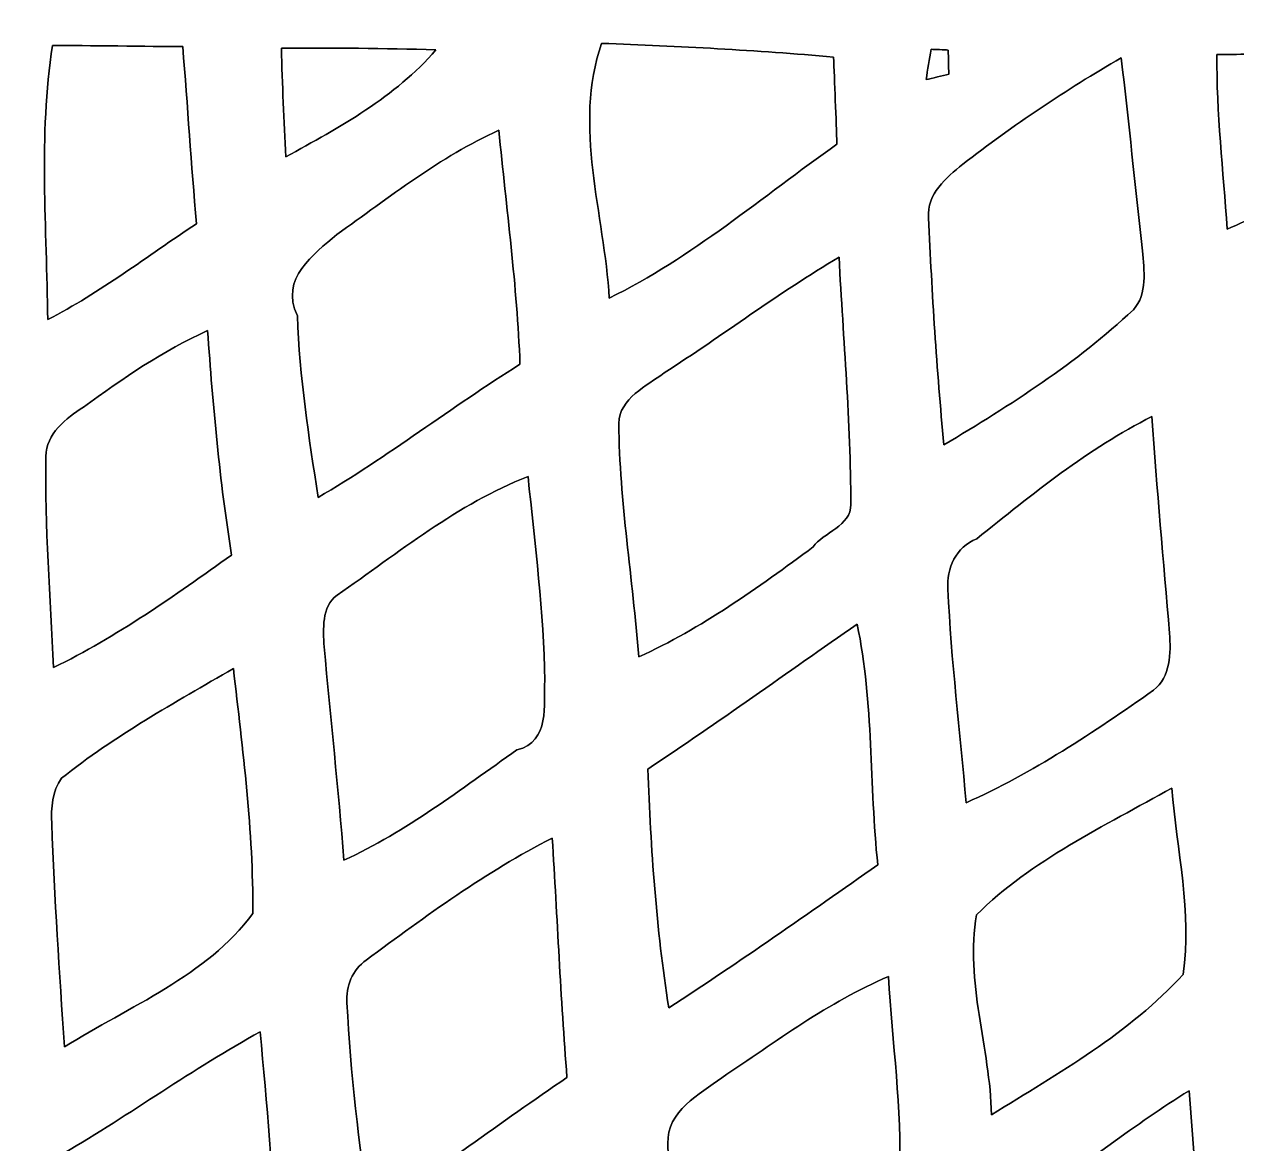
# Model space of a CAD drawing. Header units: centimetres. Extents: x -16.8 to 16.8, y -16.7 to 16.7.
# Drawn here: x -0.87 to 4.35, y -2.2 to 2.62 of the extents above; entities that cross this region are included whole.
import ezdxf

# ---------------------------------------------------------------- set-up
doc = ezdxf.new("R2010")
doc.units = ezdxf.units.CM
doc.header["$MEASUREMENT"] = 0
doc.layers.add('Layer 1', color=7, linetype='Continuous')

msp = doc.modelspace()

# ---------------------------------------------------------------- linework, layer by layer
at = {"layer": 'Layer 1', "color": 7}
for points, knots in [([(-16.77458, 16.66875), (-16.77458, 16.66875), (16.77458, 16.66875), (16.77458, 16.66875), (16.77458, 16.66875), (16.77458, 16.66875), (16.77458, -16.66875), (16.77458, -16.66875), (16.77458, -16.66875), (16.77458, -16.66875), (-16.77458, -16.66875), (-16.77458, -16.66875), (-16.77458, -16.66875), (-16.77458, -16.66875), (-16.77458, 16.66875), (-16.77458, 16.66875), (-16.77458, 16.66875), (-16.77458, 16.66875), (-16.77458, 16.66875), (-16.77458, 16.66875)], [0, 0, 0, 0, 0.1666667, 0.1666667, 0.1666667, 0.1666667, 0.3333333, 0.3333333, 0.3333333, 0.3333333, 0.5, 0.5, 0.5, 0.5, 0.6666667, 0.6666667, 0.6666667, 0.6666667, 1, 1, 1, 1]), ([(0.54645, 15.72084), (0.42369, 15.24459), (0.43004, 14.74505), (0.34255, 14.26175), (0.34255, 14.26175), (-0.21449, 14.19013), (-0.77611, 14.1545), (-1.33033, 14.06419), (-1.33033, 14.06419), (-1.44851, 14.05819), (-1.48978, 13.93578), (-1.53882, 13.84935), (-1.53882, 13.84935), (-0.9525, 13.70295), (-0.35348, 13.56642), (0.16863, 13.24681), (0.16863, 13.24681), (0.02716, 12.7448), (-0.12241, 12.24351), (-0.33338, 11.76514), (-0.33338, 11.76514), (-0.28434, 11.71363), (-0.2346, 11.66283), (-0.18415, 11.61203), (-0.18415, 11.61203), (0.08784, 11.75491), (0.26, 12.0202), (0.51929, 12.17718), (0.51929, 12.17718), (0.41839, 11.91154), (0.22578, 11.69635), (0.08114, 11.45505), (0.08114, 11.45505), (-1.37442, 9.11542), (-2.83739, 6.78004), (-4.30036, 4.445), (-4.30036, 4.445), (-4.66831, 3.81071), (-5.09693, 3.21134), (-5.44124, 2.56434), (-5.44124, 2.56434), (-4.0386, 2.54035), (-2.63631, 2.50931), (-1.23331, 2.52271), (-1.23331, 2.52271), (-1.35996, 2.37314), (-1.49789, 2.23308), (-1.64359, 2.10185), (-1.64359, 2.10185), (-3.40889, 0.5013), (-5.1816, -1.09079), (-6.94231, -2.69663), (-6.94231, -2.69663), (-6.93455, -2.71815), (-6.91903, -2.76119), (-6.91127, -2.78271), (-6.91127, -2.78271), (-6.23006, -2.95275), (-5.55202, -3.13619), (-4.87468, -3.3214), (-4.87468, -3.3214), (-4.30989, -3.48298), (-3.73345, -3.60468), (-3.17676, -3.79448), (-3.17676, -3.79448), (-4.68171, -6.23958), (-6.21594, -8.66669), (-7.73677, -11.10192), (-7.73677, -11.10192), (-7.91422, -11.3919), (-8.11071, -11.67271), (-8.25747, -11.98033), (-8.25747, -11.98033), (-6.81637, -11.97681), (-5.37457, -11.97822), (-3.93347, -11.97434), (-3.93347, -11.97434), (-2.75802, -11.92636), (-1.58186, -11.94188), (-0.40569, -11.94329), (-0.40569, -11.94329), (-0.20179, -13.41931), (0.00035, -14.89569), (0.18944, -16.37383), (0.18944, -16.37383), (0.71014, -16.3957), (1.22731, -16.3135), (1.74202, -16.24647), (1.74202, -16.24647), (1.94381, -14.80185), (2.08597, -13.34876), (2.29588, -11.90519), (2.29588, -11.90519), (3.15948, -11.90202), (4.02308, -11.91683), (4.88632, -11.89849), (4.88632, -11.89849), (6.21065, -11.83852), (7.5371, -11.89249), (8.86213, -11.86286), (8.86213, -11.86286), (8.7697, -11.64237), (8.65717, -11.43141), (8.52029, -11.23562), (8.52029, -11.23562), (7.47677, -9.66152), (6.39092, -8.11601), (5.35129, -6.53944), (5.35129, -6.53944), (5.23452, -6.35106), (5.09446, -6.17679), (5.00239, -5.97464), (5.00239, -5.97464), (5.91926, -6.16021), (6.80156, -6.49217), (7.72301, -6.65868), (7.72301, -6.65868), (7.63764, -6.30414), (7.50358, -5.96371), (7.4041, -5.61375), (7.4041, -5.61375), (6.94831, -4.26508), (6.52392, -2.90618), (6.06354, -1.55893), (6.06354, -1.55893), (5.63986, -0.20849), (5.16431, 1.12607), (4.76179, 2.4832), (4.76179, 2.4832), (5.70336, 2.49555), (6.64492, 2.48391), (7.58649, 2.47615), (7.58649, 2.47615), (6.8005, 3.80436), (5.95277, 5.09552), (5.13397, 6.40362), (5.13397, 6.40362), (3.86292, 8.40246), (2.58974, 10.39989), (1.32821, 12.40472), (1.32821, 12.40472), (1.29117, 12.46646), (1.264, 12.53349), (1.23719, 12.59981), (1.23719, 12.59981), (1.54799, 12.45517), (1.73214, 12.14508), (1.97944, 11.92071), (1.97944, 11.92071), (2.03235, 11.96622), (2.08562, 12.01208), (2.13889, 12.05759), (2.13889, 12.05759), (2.04399, 12.39273), (1.92758, 12.72187), (1.78294, 13.03867), (1.78294, 13.03867), (1.72755, 13.18084), (1.64571, 13.31912), (1.65417, 13.47752), (1.65417, 13.47752), (1.9237, 13.85817), (2.37137, 14.03315), (2.74567, 14.28679), (2.74567, 14.28679), (2.76931, 14.33936), (2.81623, 14.44413), (2.83986, 14.4967), (2.83986, 14.4967), (2.29341, 14.48964), (1.76036, 14.32066), (1.21144, 14.32983), (1.21144, 14.32983), (1.03364, 14.69496), (0.90205, 15.07949), (0.78528, 15.46754), (0.78528, 15.46754), (0.75318, 15.58749), (0.64347, 15.65698), (0.54645, 15.72084)], [0, 0, 0, 0, 0.0217391, 0.0217391, 0.0217391, 0.0217391, 0.0434783, 0.0434783, 0.0434783, 0.0434783, 0.0652174, 0.0652174, 0.0652174, 0.0652174, 0.0869565, 0.0869565, 0.0869565, 0.0869565, 0.1086957, 0.1086957, 0.1086957, 0.1086957, 0.1304348, 0.1304348, 0.1304348, 0.1304348, 0.1521739, 0.1521739, 0.1521739, 0.1521739, 0.173913, 0.173913, 0.173913, 0.173913, 0.1956522, 0.1956522, 0.1956522, 0.1956522, 0.2173913, 0.2173913, 0.2173913, 0.2173913, 0.2391304, 0.2391304, 0.2391304, 0.2391304, 0.2608696, 0.2608696, 0.2608696, 0.2608696, 0.2826087, 0.2826087, 0.2826087, 0.2826087, 0.3043478, 0.3043478, 0.3043478, 0.3043478, 0.326087, 0.326087, 0.326087, 0.326087, 0.3478261, 0.3478261, 0.3478261, 0.3478261, 0.3695652, 0.3695652, 0.3695652, 0.3695652, 0.3913043, 0.3913043, 0.3913043, 0.3913043, 0.4130435, 0.4130435, 0.4130435, 0.4130435, 0.4347826, 0.4347826, 0.4347826, 0.4347826, 0.4565217, 0.4565217, 0.4565217, 0.4565217, 0.4782609, 0.4782609, 0.4782609, 0.4782609, 0.5, 0.5, 0.5, 0.5, 0.5217391, 0.5217391, 0.5217391, 0.5217391, 0.5434783, 0.5434783, 0.5434783, 0.5434783, 0.5652174, 0.5652174, 0.5652174, 0.5652174, 0.5869565, 0.5869565, 0.5869565, 0.5869565, 0.6086957, 0.6086957, 0.6086957, 0.6086957, 0.6304348, 0.6304348, 0.6304348, 0.6304348, 0.6521739, 0.6521739, 0.6521739, 0.6521739, 0.673913, 0.673913, 0.673913, 0.673913, 0.6956522, 0.6956522, 0.6956522, 0.6956522, 0.7173913, 0.7173913, 0.7173913, 0.7173913, 0.7391304, 0.7391304, 0.7391304, 0.7391304, 0.7608696, 0.7608696, 0.7608696, 0.7608696, 0.7826087, 0.7826087, 0.7826087, 0.7826087, 0.8043478, 0.8043478, 0.8043478, 0.8043478, 0.826087, 0.826087, 0.826087, 0.826087, 0.8478261, 0.8478261, 0.8478261, 0.8478261, 0.8695652, 0.8695652, 0.8695652, 0.8695652, 0.8913043, 0.8913043, 0.8913043, 0.8913043, 0.9130435, 0.9130435, 0.9130435, 0.9130435, 0.9347826, 0.9347826, 0.9347826, 0.9347826, 0.9565217, 0.9565217, 0.9565217, 0.9565217, 1, 1, 1, 1]), ([(-0.7493, 2.52589), (-0.60925, 2.52448), (-0.32879, 2.52166), (-0.18874, 2.52024), (-0.18874, 2.52024), (-0.16792, 2.26624), (-0.1524, 2.01154), (-0.12947, 1.75754), (-0.12947, 1.75754), (-0.34184, 1.61784), (-0.54398, 1.46085), (-0.77047, 1.34479), (-0.77047, 1.34479), (-0.77399, 1.73743), (-0.81068, 2.13572), (-0.7493, 2.52589)], [0, 0, 0, 0, 0.2, 0.2, 0.2, 0.2, 0.4, 0.4, 0.4, 0.4, 0.6, 0.6, 0.6, 0.6, 1, 1, 1, 1]), ([(0.23601, 2.51319), (0.45755, 2.51495), (0.6798, 2.51389), (0.9017, 2.50613), (0.9017, 2.50613), (0.72672, 2.30399), (0.48613, 2.17205), (0.25471, 2.04541), (0.25471, 2.04541), (0.24624, 2.20169), (0.24059, 2.35726), (0.23601, 2.51319)], [0, 0, 0, 0, 0.25, 0.25, 0.25, 0.25, 0.5, 0.5, 0.5, 0.5, 1, 1, 1, 1]), ([(1.61502, 2.53436), (1.94839, 2.52201), (2.28177, 2.50508), (2.61444, 2.47544), (2.61444, 2.47544), (2.61796, 2.38196), (2.62537, 2.19463), (2.6289, 2.10079), (2.6289, 2.10079), (2.30787, 1.87254), (2.00272, 1.61255), (1.64818, 1.43686), (1.64818, 1.43686), (1.62736, 1.7974), (1.49154, 2.18017), (1.61502, 2.53436)], [0, 0, 0, 0, 0.2, 0.2, 0.2, 0.2, 0.4, 0.4, 0.4, 0.4, 0.6, 0.6, 0.6, 0.6, 1, 1, 1, 1]), ([(3.03424, 2.50896), (3.05259, 2.50825), (3.08963, 2.50649), (3.10797, 2.50578), (3.10797, 2.50578), (3.10868, 2.47121), (3.10938, 2.43664), (3.11044, 2.40136), (3.11044, 2.40136), (3.0861, 2.39571), (3.03742, 2.38407), (3.01272, 2.37808), (3.01272, 2.37808), (3.01943, 2.42182), (3.02683, 2.46556), (3.03424, 2.50896)], [0, 0, 0, 0, 0.2, 0.2, 0.2, 0.2, 0.4, 0.4, 0.4, 0.4, 0.6, 0.6, 0.6, 0.6, 1, 1, 1, 1]), ([(3.17041, 2.01366), (3.38702, 2.18122), (3.61491, 2.33539), (3.85304, 2.47156), (3.85304, 2.47156), (3.88691, 2.19534), (3.91231, 1.91805), (3.94476, 1.64147), (3.94476, 1.64147), (3.95111, 1.55646), (3.96769, 1.45662), (3.90525, 1.38712), (3.90525, 1.38712), (3.66077, 1.15782), (3.37644, 0.97614), (3.08928, 0.80539), (3.08928, 0.80539), (3.05894, 1.13101), (3.03706, 1.45697), (3.02366, 1.78364), (3.02366, 1.78364), (3.01413, 1.88489), (3.10021, 1.95615), (3.17041, 2.01366)], [0, 0, 0, 0, 0.1428571, 0.1428571, 0.1428571, 0.1428571, 0.2857143, 0.2857143, 0.2857143, 0.2857143, 0.4285714, 0.4285714, 0.4285714, 0.4285714, 0.5714286, 0.5714286, 0.5714286, 0.5714286, 0.7142857, 0.7142857, 0.7142857, 0.7142857, 1, 1, 1, 1]), ([(4.26473, 2.48673), (4.29789, 2.48673), (4.36457, 2.48708), (4.39808, 2.48744), (4.39808, 2.48744), (4.46828, 2.28565), (4.53531, 2.0828), (4.59422, 1.87678), (4.59422, 1.87678), (4.50074, 1.82633), (4.40725, 1.77624), (4.30953, 1.73461), (4.30953, 1.73461), (4.29189, 1.98543), (4.26367, 2.23555), (4.26473, 2.48673)], [0, 0, 0, 0, 0.2, 0.2, 0.2, 0.2, 0.4, 0.4, 0.4, 0.4, 0.6, 0.6, 0.6, 0.6, 1, 1, 1, 1]), ([(0.47449, 1.71097), (0.69991, 1.87043), (0.91899, 2.04611), (1.17263, 2.16006), (1.17263, 2.16006), (1.20544, 1.82457), (1.25095, 1.48943), (1.26365, 1.15217), (1.26365, 1.15217), (0.96943, 0.96802), (0.69391, 0.75459), (0.39441, 0.57856), (0.39441, 0.57856), (0.35419, 0.8382), (0.31468, 1.09855), (0.3048, 1.36102), (0.3048, 1.36102), (0.22789, 1.52435), (0.375, 1.62419), (0.47449, 1.71097)], [0, 0, 0, 0, 0.1666667, 0.1666667, 0.1666667, 0.1666667, 0.3333333, 0.3333333, 0.3333333, 0.3333333, 0.5, 0.5, 0.5, 0.5, 0.6666667, 0.6666667, 0.6666667, 0.6666667, 1, 1, 1, 1]), ([(1.88419, 1.11478), (2.13748, 1.27706), (2.37807, 1.4605), (2.63772, 1.61325), (2.63772, 1.61325), (2.65642, 1.25871), (2.68746, 0.90382), (2.68887, 0.54857), (2.68887, 0.54857), (2.69028, 0.45614), (2.56857, 0.42721), (2.52659, 0.36583), (2.52659, 0.36583), (2.28882, 0.1905), (2.04576, 0.01446), (1.77553, -0.1076), (1.77553, -0.1076), (1.74872, 0.22754), (1.69333, 0.56056), (1.68875, 0.89711), (1.68875, 0.89711), (1.69157, 1.00542), (1.81116, 1.0601), (1.88419, 1.11478)], [0, 0, 0, 0, 0.1428571, 0.1428571, 0.1428571, 0.1428571, 0.2857143, 0.2857143, 0.2857143, 0.2857143, 0.4285714, 0.4285714, 0.4285714, 0.4285714, 0.5714286, 0.5714286, 0.5714286, 0.5714286, 0.7142857, 0.7142857, 0.7142857, 0.7142857, 1, 1, 1, 1]), ([(-0.6163, 0.96767), (-0.44626, 1.09008), (-0.2734, 1.21214), (-0.08149, 1.29752), (-0.08149, 1.29752), (-0.05927, 0.97437), (-0.02963, 0.65123), (0.02152, 0.33091), (0.02152, 0.33091), (-0.22472, 0.15558), (-0.47272, -0.02187), (-0.74577, -0.15381), (-0.74577, -0.15381), (-0.75777, 0.14958), (-0.78387, 0.45226), (-0.77823, 0.75565), (-0.77823, 0.75565), (-0.77823, 0.85302), (-0.69003, 0.9211), (-0.6163, 0.96767)], [0, 0, 0, 0, 0.1666667, 0.1666667, 0.1666667, 0.1666667, 0.3333333, 0.3333333, 0.3333333, 0.3333333, 0.5, 0.5, 0.5, 0.5, 0.6666667, 0.6666667, 0.6666667, 0.6666667, 1, 1, 1, 1]), ([(3.23074, 0.40111), (3.47027, 0.59231), (3.71016, 0.78916), (3.98533, 0.92745), (3.98533, 0.92745), (4.00614, 0.61595), (4.03507, 0.3048), (4.06118, -0.00635), (4.06118, -0.00635), (4.06682, -0.09137), (4.06682, -0.19403), (3.99239, -0.25153), (3.99239, -0.25153), (3.73521, -0.43074), (3.47239, -0.60889), (3.18488, -0.73625), (3.18488, -0.73625), (3.15912, -0.42933), (3.12032, -0.12312), (3.10656, 0.18415), (3.10656, 0.18415), (3.10056, 0.27234), (3.14078, 0.36548), (3.23074, 0.40111)], [0, 0, 0, 0, 0.1428571, 0.1428571, 0.1428571, 0.1428571, 0.2857143, 0.2857143, 0.2857143, 0.2857143, 0.4285714, 0.4285714, 0.4285714, 0.4285714, 0.5714286, 0.5714286, 0.5714286, 0.5714286, 0.7142857, 0.7142857, 0.7142857, 0.7142857, 1, 1, 1, 1]), ([(0.4759, 0.15769), (0.74013, 0.34043), (0.99589, 0.55104), (1.29822, 0.66887), (1.29822, 0.66887), (1.32821, 0.37677), (1.3656, 0.08431), (1.37089, -0.2099), (1.37089, -0.2099), (1.36349, -0.31044), (1.39559, -0.47343), (1.2506, -0.50835), (1.2506, -0.50835), (1.00965, -0.67698), (0.77364, -0.86007), (0.50518, -0.98354), (0.50518, -0.98354), (0.48119, -0.67663), (0.44803, -0.37042), (0.42016, -0.06385), (0.42016, -0.06385), (0.41663, 0.01164), (0.40781, 0.10619), (0.4759, 0.15769)], [0, 0, 0, 0, 0.1428571, 0.1428571, 0.1428571, 0.1428571, 0.2857143, 0.2857143, 0.2857143, 0.2857143, 0.4285714, 0.4285714, 0.4285714, 0.4285714, 0.5714286, 0.5714286, 0.5714286, 0.5714286, 0.7142857, 0.7142857, 0.7142857, 0.7142857, 1, 1, 1, 1]), ([(1.81398, -0.5909), (2.11914, -0.38947), (2.41512, -0.17498), (2.71568, 0.03316), (2.71568, 0.03316), (2.78765, -0.30727), (2.76754, -0.65899), (2.80458, -1.00365), (2.80458, -1.00365), (2.50684, -1.21214), (2.2098, -1.42134), (1.90465, -1.6189), (1.90465, -1.6189), (1.85067, -1.27882), (1.82704, -0.93451), (1.81398, -0.5909)], [0, 0, 0, 0, 0.2, 0.2, 0.2, 0.2, 0.4, 0.4, 0.4, 0.4, 0.6, 0.6, 0.6, 0.6, 1, 1, 1, 1]), ([(-0.71049, -0.63077), (-0.48154, -0.44732), (-0.22366, -0.30515), (0.02928, -0.15804), (0.02928, -0.15804), (0.06985, -0.50835), (0.11536, -0.85937), (0.11324, -1.2125), (0.11324, -1.2125), (-0.08643, -1.48308), (-0.41839, -1.61219), (-0.6985, -1.78752), (-0.6985, -1.78752), (-0.71931, -1.46685), (-0.74119, -1.14688), (-0.75318, -0.82585), (-0.75318, -0.82585), (-0.7553, -0.75883), (-0.75248, -0.68651), (-0.71049, -0.63077)], [0, 0, 0, 0, 0.1666667, 0.1666667, 0.1666667, 0.1666667, 0.3333333, 0.3333333, 0.3333333, 0.3333333, 0.5, 0.5, 0.5, 0.5, 0.6666667, 0.6666667, 0.6666667, 0.6666667, 1, 1, 1, 1]), ([(3.22968, -1.21849), (3.46639, -0.9839), (3.78072, -0.83608), (4.07106, -0.67275), (4.07106, -0.67275), (4.09187, -0.93804), (4.15854, -1.21109), (4.11939, -1.47532), (4.11939, -1.47532), (3.89008, -1.72755), (3.58246, -1.90112), (3.29424, -2.07963), (3.29424, -2.07963), (3.2893, -1.79458), (3.17888, -1.50248), (3.22968, -1.21849)], [0, 0, 0, 0, 0.2, 0.2, 0.2, 0.2, 0.4, 0.4, 0.4, 0.4, 0.6, 0.6, 0.6, 0.6, 1, 1, 1, 1]), ([(0.60149, -1.41358), (0.8576, -1.22379), (1.11795, -1.03329), (1.40264, -0.88794), (1.40264, -0.88794), (1.42416, -1.23119), (1.43898, -1.57551), (1.46579, -1.91911), (1.46579, -1.91911), (1.18145, -2.11243), (0.9077, -2.32093), (0.61701, -2.50472), (0.61701, -2.50472), (0.56903, -2.20486), (0.5334, -1.90183), (0.51858, -1.59844), (0.51858, -1.59844), (0.51259, -1.52682), (0.54257, -1.45556), (0.60149, -1.41358)], [0, 0, 0, 0, 0.1666667, 0.1666667, 0.1666667, 0.1666667, 0.3333333, 0.3333333, 0.3333333, 0.3333333, 0.5, 0.5, 0.5, 0.5, 0.6666667, 0.6666667, 0.6666667, 0.6666667, 1, 1, 1, 1]), ([(2.13254, -1.92017), (2.36537, -1.76601), (2.59151, -1.59385), (2.85044, -1.48449), (2.85044, -1.48449), (2.86738, -1.76883), (2.90901, -2.05423), (2.89807, -2.33962), (2.89807, -2.33962), (2.67123, -2.65889), (2.30505, -2.84057), (1.98437, -3.05329), (1.98437, -3.05329), (1.95263, -2.77072), (1.905, -2.48814), (1.90077, -2.20345), (1.90077, -2.20345), (1.89406, -2.0641), (2.03906, -1.99072), (2.13254, -1.92017)], [0, 0, 0, 0, 0.1666667, 0.1666667, 0.1666667, 0.1666667, 0.3333333, 0.3333333, 0.3333333, 0.3333333, 0.5, 0.5, 0.5, 0.5, 0.6666667, 0.6666667, 0.6666667, 0.6666667, 1, 1, 1, 1]), ([(-0.70062, -2.24578), (-0.41451, -2.07821), (-0.1457, -1.88172), (0.14499, -1.72226), (0.14499, -1.72226), (0.17251, -2.03235), (0.20214, -2.34244), (0.21308, -2.65395), (0.21308, -2.65395), (0.21837, -2.74355), (0.17533, -2.83457), (0.08819, -2.87408), (0.08819, -2.87408), (-0.13159, -3.05611), (-0.37253, -3.21416), (-0.62583, -3.34539), (-0.62583, -3.34539), (-0.64876, -2.97815), (-0.67522, -2.61232), (-0.70062, -2.24578)], [0, 0, 0, 0, 0.1666667, 0.1666667, 0.1666667, 0.1666667, 0.3333333, 0.3333333, 0.3333333, 0.3333333, 0.5, 0.5, 0.5, 0.5, 0.6666667, 0.6666667, 0.6666667, 0.6666667, 1, 1, 1, 1]), ([(3.47698, -2.45392), (3.69499, -2.28847), (3.91301, -2.12161), (4.14514, -1.97661), (4.14514, -1.97661), (4.17795, -2.37878), (4.20582, -2.78236), (4.20229, -3.18629), (4.20229, -3.18629), (4.02308, -3.45228), (3.70134, -3.5754), (3.43429, -3.73556), (3.43429, -3.73556), (3.3909, -3.36938), (3.33446, -3.00249), (3.34292, -2.63278), (3.34292, -2.63278), (3.35174, -2.55376), (3.41983, -2.50084), (3.47698, -2.45392)], [0, 0, 0, 0, 0.1666667, 0.1666667, 0.1666667, 0.1666667, 0.3333333, 0.3333333, 0.3333333, 0.3333333, 0.5, 0.5, 0.5, 0.5, 0.6666667, 0.6666667, 0.6666667, 0.6666667, 1, 1, 1, 1])]:
    msp.add_open_spline(points, degree=3, knots=knots, dxfattribs=at)
at = {"layer": 'Layer 1', "color": 250}
for points, knots in [([(0.54645, 15.72084), (0.64347, 15.65698), (0.75318, 15.58749), (0.78528, 15.46754), (0.78528, 15.46754), (0.90205, 15.07949), (1.03364, 14.69496), (1.21144, 14.32983), (1.21144, 14.32983), (1.76036, 14.32066), (2.29341, 14.48964), (2.83986, 14.4967), (2.83986, 14.4967), (2.81623, 14.44413), (2.76931, 14.33936), (2.74567, 14.28679), (2.74567, 14.28679), (2.37137, 14.03315), (1.9237, 13.85817), (1.65417, 13.47752), (1.65417, 13.47752), (1.64571, 13.31912), (1.72755, 13.18084), (1.78294, 13.03867), (1.78294, 13.03867), (1.92758, 12.72187), (2.04399, 12.39273), (2.13889, 12.05759), (2.13889, 12.05759), (2.08562, 12.01208), (2.03235, 11.96622), (1.97944, 11.92071), (1.97944, 11.92071), (1.73214, 12.14508), (1.54799, 12.45517), (1.23719, 12.59981), (1.23719, 12.59981), (1.264, 12.53349), (1.29117, 12.46646), (1.32821, 12.40472), (1.32821, 12.40472), (2.58974, 10.39989), (3.86292, 8.40246), (5.13397, 6.40362), (5.13397, 6.40362), (5.95277, 5.09552), (6.8005, 3.80436), (7.58649, 2.47615), (7.58649, 2.47615), (6.64492, 2.48391), (5.70336, 2.49555), (4.76179, 2.4832), (4.76179, 2.4832), (5.16431, 1.12607), (5.63986, -0.20849), (6.06354, -1.55893), (6.06354, -1.55893), (6.52392, -2.90618), (6.94831, -4.26508), (7.4041, -5.61375), (7.4041, -5.61375), (7.50358, -5.96371), (7.63764, -6.30414), (7.72301, -6.65868), (7.72301, -6.65868), (6.80156, -6.49217), (5.91926, -6.16021), (5.00239, -5.97464), (5.00239, -5.97464), (5.09446, -6.17679), (5.23452, -6.35106), (5.35129, -6.53944), (5.35129, -6.53944), (6.39092, -8.11601), (7.47677, -9.66152), (8.52029, -11.23562), (8.52029, -11.23562), (8.65717, -11.43141), (8.7697, -11.64237), (8.86213, -11.86286), (8.86213, -11.86286), (7.5371, -11.89249), (6.21065, -11.83852), (4.88632, -11.89849), (4.88632, -11.89849), (4.02308, -11.91683), (3.15948, -11.90202), (2.29588, -11.90519), (2.29588, -11.90519), (2.08597, -13.34876), (1.94381, -14.80185), (1.74202, -16.24647), (1.74202, -16.24647), (1.22731, -16.3135), (0.71014, -16.3957), (0.18944, -16.37383), (0.18944, -16.37383), (0.00035, -14.89569), (-0.20179, -13.41931), (-0.40569, -11.94329), (-0.40569, -11.94329), (-1.58186, -11.94188), (-2.75802, -11.92636), (-3.93347, -11.97434), (-3.93347, -11.97434), (-5.37457, -11.97822), (-6.81637, -11.97681), (-8.25747, -11.98033), (-8.25747, -11.98033), (-8.11071, -11.67271), (-7.91422, -11.3919), (-7.73677, -11.10192), (-7.73677, -11.10192), (-6.21594, -8.66669), (-4.68171, -6.23958), (-3.17676, -3.79448), (-3.17676, -3.79448), (-3.73345, -3.60468), (-4.30989, -3.48298), (-4.87468, -3.3214), (-4.87468, -3.3214), (-5.55202, -3.13619), (-6.23006, -2.95275), (-6.91127, -2.78271), (-6.91127, -2.78271), (-6.91903, -2.76119), (-6.93455, -2.71815), (-6.94231, -2.69663), (-6.94231, -2.69663), (-5.1816, -1.09079), (-3.40889, 0.5013), (-1.64359, 2.10185), (-1.64359, 2.10185), (-1.49789, 2.23308), (-1.35996, 2.37314), (-1.23331, 2.52271), (-1.23331, 2.52271), (-2.63631, 2.50931), (-4.0386, 2.54035), (-5.44124, 2.56434), (-5.44124, 2.56434), (-5.09693, 3.21134), (-4.66831, 3.81071), (-4.30036, 4.445), (-4.30036, 4.445), (-2.83739, 6.78004), (-1.37442, 9.11542), (0.08114, 11.45505), (0.08114, 11.45505), (0.22578, 11.69635), (0.41839, 11.91154), (0.51929, 12.17718), (0.51929, 12.17718), (0.26, 12.0202), (0.08784, 11.75491), (-0.18415, 11.61203), (-0.18415, 11.61203), (-0.2346, 11.66283), (-0.28434, 11.71363), (-0.33338, 11.76514), (-0.33338, 11.76514), (-0.12241, 12.24351), (0.02716, 12.7448), (0.16863, 13.24681), (0.16863, 13.24681), (-0.35348, 13.56642), (-0.9525, 13.70295), (-1.53882, 13.84935), (-1.53882, 13.84935), (-1.48978, 13.93578), (-1.44851, 14.05819), (-1.33033, 14.06419), (-1.33033, 14.06419), (-0.77611, 14.1545), (-0.21449, 14.19013), (0.34255, 14.26175), (0.34255, 14.26175), (0.43004, 14.74505), (0.42369, 15.24459), (0.54645, 15.72084), (0.54645, 15.72084), (0.54645, 15.72084), (0.54645, 15.72084), (0.54645, 15.72084)], [0, 0, 0, 0, 0.0212766, 0.0212766, 0.0212766, 0.0212766, 0.0425532, 0.0425532, 0.0425532, 0.0425532, 0.0638298, 0.0638298, 0.0638298, 0.0638298, 0.0851064, 0.0851064, 0.0851064, 0.0851064, 0.106383, 0.106383, 0.106383, 0.106383, 0.1276596, 0.1276596, 0.1276596, 0.1276596, 0.1489362, 0.1489362, 0.1489362, 0.1489362, 0.1702128, 0.1702128, 0.1702128, 0.1702128, 0.1914894, 0.1914894, 0.1914894, 0.1914894, 0.212766, 0.212766, 0.212766, 0.212766, 0.2340426, 0.2340426, 0.2340426, 0.2340426, 0.2553191, 0.2553191, 0.2553191, 0.2553191, 0.2765957, 0.2765957, 0.2765957, 0.2765957, 0.2978723, 0.2978723, 0.2978723, 0.2978723, 0.3191489, 0.3191489, 0.3191489, 0.3191489, 0.3404255, 0.3404255, 0.3404255, 0.3404255, 0.3617021, 0.3617021, 0.3617021, 0.3617021, 0.3829787, 0.3829787, 0.3829787, 0.3829787, 0.4042553, 0.4042553, 0.4042553, 0.4042553, 0.4255319, 0.4255319, 0.4255319, 0.4255319, 0.4468085, 0.4468085, 0.4468085, 0.4468085, 0.4680851, 0.4680851, 0.4680851, 0.4680851, 0.4893617, 0.4893617, 0.4893617, 0.4893617, 0.5106383, 0.5106383, 0.5106383, 0.5106383, 0.5319149, 0.5319149, 0.5319149, 0.5319149, 0.5531915, 0.5531915, 0.5531915, 0.5531915, 0.5744681, 0.5744681, 0.5744681, 0.5744681, 0.5957447, 0.5957447, 0.5957447, 0.5957447, 0.6170213, 0.6170213, 0.6170213, 0.6170213, 0.6382979, 0.6382979, 0.6382979, 0.6382979, 0.6595745, 0.6595745, 0.6595745, 0.6595745, 0.6808511, 0.6808511, 0.6808511, 0.6808511, 0.7021277, 0.7021277, 0.7021277, 0.7021277, 0.7234043, 0.7234043, 0.7234043, 0.7234043, 0.7446809, 0.7446809, 0.7446809, 0.7446809, 0.7659574, 0.7659574, 0.7659574, 0.7659574, 0.787234, 0.787234, 0.787234, 0.787234, 0.8085106, 0.8085106, 0.8085106, 0.8085106, 0.8297872, 0.8297872, 0.8297872, 0.8297872, 0.8510638, 0.8510638, 0.8510638, 0.8510638, 0.8723404, 0.8723404, 0.8723404, 0.8723404, 0.893617, 0.893617, 0.893617, 0.893617, 0.9148936, 0.9148936, 0.9148936, 0.9148936, 0.9361702, 0.9361702, 0.9361702, 0.9361702, 0.9574468, 0.9574468, 0.9574468, 0.9574468, 1, 1, 1, 1]), ([(-0.7493, 2.52589), (-0.81068, 2.13572), (-0.77399, 1.73743), (-0.77047, 1.34479), (-0.77047, 1.34479), (-0.54398, 1.46085), (-0.34184, 1.61784), (-0.12947, 1.75754), (-0.12947, 1.75754), (-0.1524, 2.01154), (-0.16792, 2.26624), (-0.18874, 2.52024), (-0.18874, 2.52024), (-0.32879, 2.52166), (-0.60925, 2.52448), (-0.7493, 2.52589), (-0.7493, 2.52589), (-0.7493, 2.52589), (-0.7493, 2.52589), (-0.7493, 2.52589)], [0, 0, 0, 0, 0.1666667, 0.1666667, 0.1666667, 0.1666667, 0.3333333, 0.3333333, 0.3333333, 0.3333333, 0.5, 0.5, 0.5, 0.5, 0.6666667, 0.6666667, 0.6666667, 0.6666667, 1, 1, 1, 1]), ([(0.23601, 2.51319), (0.24059, 2.35726), (0.24624, 2.20169), (0.25471, 2.04541), (0.25471, 2.04541), (0.48613, 2.17205), (0.72672, 2.30399), (0.9017, 2.50613), (0.9017, 2.50613), (0.6798, 2.51389), (0.45755, 2.51495), (0.23601, 2.51319), (0.23601, 2.51319), (0.23601, 2.51319), (0.23601, 2.51319), (0.23601, 2.51319)], [0, 0, 0, 0, 0.2, 0.2, 0.2, 0.2, 0.4, 0.4, 0.4, 0.4, 0.6, 0.6, 0.6, 0.6, 1, 1, 1, 1]), ([(1.61502, 2.53436), (1.49154, 2.18017), (1.62736, 1.7974), (1.64818, 1.43686), (1.64818, 1.43686), (2.00272, 1.61255), (2.30787, 1.87254), (2.6289, 2.10079), (2.6289, 2.10079), (2.62537, 2.19463), (2.61796, 2.38196), (2.61444, 2.47544), (2.61444, 2.47544), (2.28177, 2.50508), (1.94839, 2.52201), (1.61502, 2.53436), (1.61502, 2.53436), (1.61502, 2.53436), (1.61502, 2.53436), (1.61502, 2.53436)], [0, 0, 0, 0, 0.1666667, 0.1666667, 0.1666667, 0.1666667, 0.3333333, 0.3333333, 0.3333333, 0.3333333, 0.5, 0.5, 0.5, 0.5, 0.6666667, 0.6666667, 0.6666667, 0.6666667, 1, 1, 1, 1]), ([(3.03424, 2.50896), (3.02683, 2.46556), (3.01943, 2.42182), (3.01272, 2.37808), (3.01272, 2.37808), (3.03742, 2.38407), (3.0861, 2.39571), (3.11044, 2.40136), (3.11044, 2.40136), (3.10938, 2.43664), (3.10868, 2.47121), (3.10797, 2.50578), (3.10797, 2.50578), (3.08963, 2.50649), (3.05259, 2.50825), (3.03424, 2.50896), (3.03424, 2.50896), (3.03424, 2.50896), (3.03424, 2.50896), (3.03424, 2.50896)], [0, 0, 0, 0, 0.1666667, 0.1666667, 0.1666667, 0.1666667, 0.3333333, 0.3333333, 0.3333333, 0.3333333, 0.5, 0.5, 0.5, 0.5, 0.6666667, 0.6666667, 0.6666667, 0.6666667, 1, 1, 1, 1]), ([(3.17041, 2.01366), (3.10021, 1.95615), (3.01413, 1.88489), (3.02366, 1.78364), (3.02366, 1.78364), (3.03706, 1.45697), (3.05894, 1.13101), (3.08928, 0.80539), (3.08928, 0.80539), (3.37644, 0.97614), (3.66077, 1.15782), (3.90525, 1.38712), (3.90525, 1.38712), (3.96769, 1.45662), (3.95111, 1.55646), (3.94476, 1.64147), (3.94476, 1.64147), (3.91231, 1.91805), (3.88691, 2.19534), (3.85304, 2.47156), (3.85304, 2.47156), (3.61491, 2.33539), (3.38702, 2.18122), (3.17041, 2.01366), (3.17041, 2.01366), (3.17041, 2.01366), (3.17041, 2.01366), (3.17041, 2.01366)], [0, 0, 0, 0, 0.125, 0.125, 0.125, 0.125, 0.25, 0.25, 0.25, 0.25, 0.375, 0.375, 0.375, 0.375, 0.5, 0.5, 0.5, 0.5, 0.625, 0.625, 0.625, 0.625, 0.75, 0.75, 0.75, 0.75, 1, 1, 1, 1]), ([(4.26473, 2.48673), (4.26367, 2.23555), (4.29189, 1.98543), (4.30953, 1.73461), (4.30953, 1.73461), (4.40725, 1.77624), (4.50074, 1.82633), (4.59422, 1.87678), (4.59422, 1.87678), (4.53531, 2.0828), (4.46828, 2.28565), (4.39808, 2.48744), (4.39808, 2.48744), (4.36457, 2.48708), (4.29789, 2.48673), (4.26473, 2.48673), (4.26473, 2.48673), (4.26473, 2.48673), (4.26473, 2.48673), (4.26473, 2.48673)], [0, 0, 0, 0, 0.1666667, 0.1666667, 0.1666667, 0.1666667, 0.3333333, 0.3333333, 0.3333333, 0.3333333, 0.5, 0.5, 0.5, 0.5, 0.6666667, 0.6666667, 0.6666667, 0.6666667, 1, 1, 1, 1]), ([(0.47449, 1.71097), (0.375, 1.62419), (0.22789, 1.52435), (0.3048, 1.36102), (0.3048, 1.36102), (0.31468, 1.09855), (0.35419, 0.8382), (0.39441, 0.57856), (0.39441, 0.57856), (0.69391, 0.75459), (0.96943, 0.96802), (1.26365, 1.15217), (1.26365, 1.15217), (1.25095, 1.48943), (1.20544, 1.82457), (1.17263, 2.16006), (1.17263, 2.16006), (0.91899, 2.04611), (0.69991, 1.87043), (0.47449, 1.71097), (0.47449, 1.71097), (0.47449, 1.71097), (0.47449, 1.71097), (0.47449, 1.71097)], [0, 0, 0, 0, 0.1428571, 0.1428571, 0.1428571, 0.1428571, 0.2857143, 0.2857143, 0.2857143, 0.2857143, 0.4285714, 0.4285714, 0.4285714, 0.4285714, 0.5714286, 0.5714286, 0.5714286, 0.5714286, 0.7142857, 0.7142857, 0.7142857, 0.7142857, 1, 1, 1, 1]), ([(1.88419, 1.11478), (1.81116, 1.0601), (1.69157, 1.00542), (1.68875, 0.89711), (1.68875, 0.89711), (1.69333, 0.56056), (1.74872, 0.22754), (1.77553, -0.1076), (1.77553, -0.1076), (2.04576, 0.01446), (2.28882, 0.1905), (2.52659, 0.36583), (2.52659, 0.36583), (2.56857, 0.42721), (2.69028, 0.45614), (2.68887, 0.54857), (2.68887, 0.54857), (2.68746, 0.90382), (2.65642, 1.25871), (2.63772, 1.61325), (2.63772, 1.61325), (2.37807, 1.4605), (2.13748, 1.27706), (1.88419, 1.11478), (1.88419, 1.11478), (1.88419, 1.11478), (1.88419, 1.11478), (1.88419, 1.11478)], [0, 0, 0, 0, 0.125, 0.125, 0.125, 0.125, 0.25, 0.25, 0.25, 0.25, 0.375, 0.375, 0.375, 0.375, 0.5, 0.5, 0.5, 0.5, 0.625, 0.625, 0.625, 0.625, 0.75, 0.75, 0.75, 0.75, 1, 1, 1, 1]), ([(-0.6163, 0.96767), (-0.69003, 0.9211), (-0.77823, 0.85302), (-0.77823, 0.75565), (-0.77823, 0.75565), (-0.78387, 0.45226), (-0.75777, 0.14958), (-0.74577, -0.15381), (-0.74577, -0.15381), (-0.47272, -0.02187), (-0.22472, 0.15558), (0.02152, 0.33091), (0.02152, 0.33091), (-0.02963, 0.65123), (-0.05927, 0.97437), (-0.08149, 1.29752), (-0.08149, 1.29752), (-0.2734, 1.21214), (-0.44626, 1.09008), (-0.6163, 0.96767), (-0.6163, 0.96767), (-0.6163, 0.96767), (-0.6163, 0.96767), (-0.6163, 0.96767)], [0, 0, 0, 0, 0.1428571, 0.1428571, 0.1428571, 0.1428571, 0.2857143, 0.2857143, 0.2857143, 0.2857143, 0.4285714, 0.4285714, 0.4285714, 0.4285714, 0.5714286, 0.5714286, 0.5714286, 0.5714286, 0.7142857, 0.7142857, 0.7142857, 0.7142857, 1, 1, 1, 1]), ([(3.23074, 0.40111), (3.14078, 0.36548), (3.10056, 0.27234), (3.10656, 0.18415), (3.10656, 0.18415), (3.12032, -0.12312), (3.15912, -0.42933), (3.18488, -0.73625), (3.18488, -0.73625), (3.47239, -0.60889), (3.73521, -0.43074), (3.99239, -0.25153), (3.99239, -0.25153), (4.06682, -0.19403), (4.06682, -0.09137), (4.06118, -0.00635), (4.06118, -0.00635), (4.03507, 0.3048), (4.00614, 0.61595), (3.98533, 0.92745), (3.98533, 0.92745), (3.71016, 0.78916), (3.47027, 0.59231), (3.23074, 0.40111), (3.23074, 0.40111), (3.23074, 0.40111), (3.23074, 0.40111), (3.23074, 0.40111)], [0, 0, 0, 0, 0.125, 0.125, 0.125, 0.125, 0.25, 0.25, 0.25, 0.25, 0.375, 0.375, 0.375, 0.375, 0.5, 0.5, 0.5, 0.5, 0.625, 0.625, 0.625, 0.625, 0.75, 0.75, 0.75, 0.75, 1, 1, 1, 1]), ([(0.4759, 0.15769), (0.40781, 0.10619), (0.41663, 0.01164), (0.42016, -0.06385), (0.42016, -0.06385), (0.44803, -0.37042), (0.48119, -0.67663), (0.50518, -0.98354), (0.50518, -0.98354), (0.77364, -0.86007), (1.00965, -0.67698), (1.2506, -0.50835), (1.2506, -0.50835), (1.39559, -0.47343), (1.36349, -0.31044), (1.37089, -0.2099), (1.37089, -0.2099), (1.3656, 0.08431), (1.32821, 0.37677), (1.29822, 0.66887), (1.29822, 0.66887), (0.99589, 0.55104), (0.74013, 0.34043), (0.4759, 0.15769), (0.4759, 0.15769), (0.4759, 0.15769), (0.4759, 0.15769), (0.4759, 0.15769)], [0, 0, 0, 0, 0.125, 0.125, 0.125, 0.125, 0.25, 0.25, 0.25, 0.25, 0.375, 0.375, 0.375, 0.375, 0.5, 0.5, 0.5, 0.5, 0.625, 0.625, 0.625, 0.625, 0.75, 0.75, 0.75, 0.75, 1, 1, 1, 1]), ([(1.81398, -0.5909), (1.82704, -0.93451), (1.85067, -1.27882), (1.90465, -1.6189), (1.90465, -1.6189), (2.2098, -1.42134), (2.50684, -1.21214), (2.80458, -1.00365), (2.80458, -1.00365), (2.76754, -0.65899), (2.78765, -0.30727), (2.71568, 0.03316), (2.71568, 0.03316), (2.41512, -0.17498), (2.11914, -0.38947), (1.81398, -0.5909), (1.81398, -0.5909), (1.81398, -0.5909), (1.81398, -0.5909), (1.81398, -0.5909)], [0, 0, 0, 0, 0.1666667, 0.1666667, 0.1666667, 0.1666667, 0.3333333, 0.3333333, 0.3333333, 0.3333333, 0.5, 0.5, 0.5, 0.5, 0.6666667, 0.6666667, 0.6666667, 0.6666667, 1, 1, 1, 1]), ([(-0.71049, -0.63077), (-0.75248, -0.68651), (-0.7553, -0.75883), (-0.75318, -0.82585), (-0.75318, -0.82585), (-0.74119, -1.14688), (-0.71931, -1.46685), (-0.6985, -1.78752), (-0.6985, -1.78752), (-0.41839, -1.61219), (-0.08643, -1.48308), (0.11324, -1.2125), (0.11324, -1.2125), (0.11536, -0.85937), (0.06985, -0.50835), (0.02928, -0.15804), (0.02928, -0.15804), (-0.22366, -0.30515), (-0.48154, -0.44732), (-0.71049, -0.63077), (-0.71049, -0.63077), (-0.71049, -0.63077), (-0.71049, -0.63077), (-0.71049, -0.63077)], [0, 0, 0, 0, 0.1428571, 0.1428571, 0.1428571, 0.1428571, 0.2857143, 0.2857143, 0.2857143, 0.2857143, 0.4285714, 0.4285714, 0.4285714, 0.4285714, 0.5714286, 0.5714286, 0.5714286, 0.5714286, 0.7142857, 0.7142857, 0.7142857, 0.7142857, 1, 1, 1, 1]), ([(3.22968, -1.21849), (3.17888, -1.50248), (3.2893, -1.79458), (3.29424, -2.07963), (3.29424, -2.07963), (3.58246, -1.90112), (3.89008, -1.72755), (4.11939, -1.47532), (4.11939, -1.47532), (4.15854, -1.21109), (4.09187, -0.93804), (4.07106, -0.67275), (4.07106, -0.67275), (3.78072, -0.83608), (3.46639, -0.9839), (3.22968, -1.21849), (3.22968, -1.21849), (3.22968, -1.21849), (3.22968, -1.21849), (3.22968, -1.21849)], [0, 0, 0, 0, 0.1666667, 0.1666667, 0.1666667, 0.1666667, 0.3333333, 0.3333333, 0.3333333, 0.3333333, 0.5, 0.5, 0.5, 0.5, 0.6666667, 0.6666667, 0.6666667, 0.6666667, 1, 1, 1, 1]), ([(0.60149, -1.41358), (0.54257, -1.45556), (0.51259, -1.52682), (0.51858, -1.59844), (0.51858, -1.59844), (0.5334, -1.90183), (0.56903, -2.20486), (0.61701, -2.50472), (0.61701, -2.50472), (0.9077, -2.32093), (1.18145, -2.11243), (1.46579, -1.91911), (1.46579, -1.91911), (1.43898, -1.57551), (1.42416, -1.23119), (1.40264, -0.88794), (1.40264, -0.88794), (1.11795, -1.03329), (0.8576, -1.22379), (0.60149, -1.41358), (0.60149, -1.41358), (0.60149, -1.41358), (0.60149, -1.41358), (0.60149, -1.41358)], [0, 0, 0, 0, 0.1428571, 0.1428571, 0.1428571, 0.1428571, 0.2857143, 0.2857143, 0.2857143, 0.2857143, 0.4285714, 0.4285714, 0.4285714, 0.4285714, 0.5714286, 0.5714286, 0.5714286, 0.5714286, 0.7142857, 0.7142857, 0.7142857, 0.7142857, 1, 1, 1, 1]), ([(2.13254, -1.92017), (2.03906, -1.99072), (1.89406, -2.0641), (1.90077, -2.20345), (1.90077, -2.20345), (1.905, -2.48814), (1.95263, -2.77072), (1.98437, -3.05329), (1.98437, -3.05329), (2.30505, -2.84057), (2.67123, -2.65889), (2.89807, -2.33962), (2.89807, -2.33962), (2.90901, -2.05423), (2.86738, -1.76883), (2.85044, -1.48449), (2.85044, -1.48449), (2.59151, -1.59385), (2.36537, -1.76601), (2.13254, -1.92017), (2.13254, -1.92017), (2.13254, -1.92017), (2.13254, -1.92017), (2.13254, -1.92017)], [0, 0, 0, 0, 0.1428571, 0.1428571, 0.1428571, 0.1428571, 0.2857143, 0.2857143, 0.2857143, 0.2857143, 0.4285714, 0.4285714, 0.4285714, 0.4285714, 0.5714286, 0.5714286, 0.5714286, 0.5714286, 0.7142857, 0.7142857, 0.7142857, 0.7142857, 1, 1, 1, 1]), ([(-0.70062, -2.24578), (-0.67522, -2.61232), (-0.64876, -2.97815), (-0.62583, -3.34539), (-0.62583, -3.34539), (-0.37253, -3.21416), (-0.13159, -3.05611), (0.08819, -2.87408), (0.08819, -2.87408), (0.17533, -2.83457), (0.21837, -2.74355), (0.21308, -2.65395), (0.21308, -2.65395), (0.20214, -2.34244), (0.17251, -2.03235), (0.14499, -1.72226), (0.14499, -1.72226), (-0.1457, -1.88172), (-0.41451, -2.07821), (-0.70062, -2.24578), (-0.70062, -2.24578), (-0.70062, -2.24578), (-0.70062, -2.24578), (-0.70062, -2.24578)], [0, 0, 0, 0, 0.1428571, 0.1428571, 0.1428571, 0.1428571, 0.2857143, 0.2857143, 0.2857143, 0.2857143, 0.4285714, 0.4285714, 0.4285714, 0.4285714, 0.5714286, 0.5714286, 0.5714286, 0.5714286, 0.7142857, 0.7142857, 0.7142857, 0.7142857, 1, 1, 1, 1]), ([(3.47698, -2.45392), (3.41983, -2.50084), (3.35174, -2.55376), (3.34292, -2.63278), (3.34292, -2.63278), (3.33446, -3.00249), (3.3909, -3.36938), (3.43429, -3.73556), (3.43429, -3.73556), (3.70134, -3.5754), (4.02308, -3.45228), (4.20229, -3.18629), (4.20229, -3.18629), (4.20582, -2.78236), (4.17795, -2.37878), (4.14514, -1.97661), (4.14514, -1.97661), (3.91301, -2.12161), (3.69499, -2.28847), (3.47698, -2.45392), (3.47698, -2.45392), (3.47698, -2.45392), (3.47698, -2.45392), (3.47698, -2.45392)], [0, 0, 0, 0, 0.1428571, 0.1428571, 0.1428571, 0.1428571, 0.2857143, 0.2857143, 0.2857143, 0.2857143, 0.4285714, 0.4285714, 0.4285714, 0.4285714, 0.5714286, 0.5714286, 0.5714286, 0.5714286, 0.7142857, 0.7142857, 0.7142857, 0.7142857, 1, 1, 1, 1])]:
    msp.add_open_spline(points, degree=3, knots=knots, dxfattribs=at)

doc.saveas('drawing.dxf')
